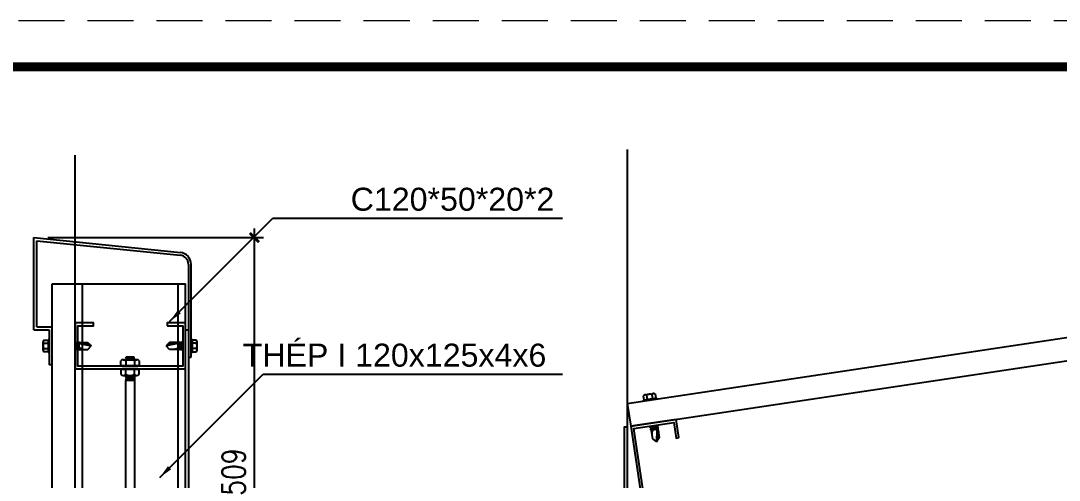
# Model space of a CAD drawing. Header units: inches. Extents: x 651127 to 1529722, y 768575 to 1021311.
# Drawn here: x 1194846 to 1206130, y 822984 to 827975 of the extents above; entities that cross this region are included whole.
import ezdxf

# ---------------------------------------------------------------- set-up
doc = ezdxf.new("R2010")
doc.units = ezdxf.units.IN
doc.header["$LTSCALE"] = 1000
doc.header["$MEASUREMENT"] = 0
doc.linetypes.add('CENTER2', pattern=[1.125, 0.75, -0.125, 0.125, -0.125])
doc.linetypes.add('HIDDEN', pattern=[0.375, 0.25, -0.125])
doc.layers.get('DEFPOINTS').update_dxf_attribs({"color": 8, "lineweight": 9})
for name, color, linetype in [('DWGshare.com_1', 7, 'Continuous'), ('DWGshare.com_10', 7, 'Continuous'), ('DWGshare.com_19', 136, 'Continuous'), ('DWGshare.com_25', 154, 'Continuous'), ('DWGshare.com_32', 253, 'Continuous'), ('DWGshare.com_34', 1, 'Continuous'), ('DWGshare.com_35', 9, 'Continuous'), ('DWGshare.com_36', 2, 'Continuous'), ('DWGshare.com_4', 8, 'CENTER2')]:
    doc.layers.add(name, color=color, linetype=linetype)
doc.styles.add('DWGshare.com_14', font='romans.shx', dxfattribs={"width": 0.8})
doc.styles.add('DWGshare.com_4', font='romans.shx', dxfattribs={"width": 0.8})
doc.styles.add('DWGshare.com_6', font='VHELVEN.TTF')
doc.dimstyles.new('DWGshare.com_12', dxfattribs={"dimscale": 100, "dimtxt": 2, "dimasz": 1.5, "dimexe": 1.5, "dimexo": 1.5, "dimgap": 1, "dimtad": 1, "dimdec": 0, "dimlfac": 0.2, "dimzin": 0, "dimdsep": 46, "dimtxsty": 'DWGshare.com_14', "dimblk": 'DWGshare.com_1', "dimcen": 3, "dimdle": 1.5, "dimclrd": 256, "dimclre": 256, "dimclrt": 7, "dimadec": 0, "dimazin": 0, "dimtfac": 1, "dimtdec": 0, "dimtix": 1, "dimtmove": 2, "dimatfit": 3, "dimfxl": 1, "dimtolj": 1, "dimtzin": 0, "dimarcsym": 0})
doc.dimstyles.new('DWGshare.com_7', dxfattribs={"dimscale": 100, "dimtxt": 2.5, "dimasz": 1, "dimexe": 1, "dimexo": 1.5, "dimgap": 1, "dimtad": 1, "dimdec": 0, "dimlfac": 0.1, "dimzin": 0, "dimdsep": 46, "dimtxsty": 'DWGshare.com_4', "dimblk": 'DWGshare.com_1', "dimcen": 1.5, "dimdle": 1, "dimclrd": 256, "dimclre": 256, "dimclrt": 7, "dimadec": 0, "dimazin": 0, "dimtfac": 1, "dimtdec": 0, "dimtix": 1, "dimtmove": 2, "dimatfit": 3, "dimfxl": 1, "dimtolj": 1, "dimtzin": 0, "dimarcsym": 0})

# ---------------------------------------------------------------- blocks, each defined once
blk = doc.blocks.new('DWGshare.com_1')
at = {"color": 0, "linetype": 'ByBlock', "const_width": 0.3}
blk.add_lwpolyline([(-0.5, -0.5), (0.5, 0.5)], dxfattribs=at)
blk = doc.blocks.new('*D956')
at = {"layer": 'DEFPOINTS', "color": 0, "ltscale": 100, "transparency": 16777216}
for p in [(1194989, 825619), (1197384, 825619), (1196637, 820524)]:
    blk.add_point(p, dxfattribs=at)
at = {"layer": 'DWGshare.com_19', "lineweight": -2, "ltscale": 100, "transparency": 16777216}
for p, q in [((1197384, 820424), (1197384, 825719)), ((1195139, 825619), (1197484, 825619)), ((1196787, 820524), (1197484, 820524))]:
    blk.add_line(p, q, dxfattribs=at)
at = {"layer": 'DWGshare.com_19', "lineweight": -2, "ltscale": 100, "transparency": 16777216, "xscale": 100, "yscale": 100, "zscale": 100}
for p, rotation in [((1197384, 825619), 90), ((1197384, 820524), 270)]:
    blk.add_blockref('DWGshare.com_1', p, dxfattribs=dict(at, rotation=rotation))
at = {"layer": 'DWGshare.com_19', "color": 7, "ltscale": 100, "transparency": 16777216, "insert": (1197159, 823072), "char_height": 250, "attachment_point": 5, "rotation": 90, "style": 'DWGshare.com_4'}
blk.add_mtext('\\A1;509', dxfattribs=at)

msp = doc.modelspace()

# ---------------------------------------------------------------- linework, layer by layer
at = {"layer": 'DEFPOINTS', "linetype": 'HIDDEN', "ltscale": 2}
msp.add_lwpolyline([(1180221.5, 768574.8), (1264321.5, 768574.8), (1264321.5, 827974.8), (1180221.5, 827974.8)], close=True, dxfattribs=at)
at = {"layer": 'DWGshare.com_1', "const_width": 100}
msp.add_lwpolyline([(1182221.5, 769074.8), (1263821.5, 769074.8), (1263821.5, 827474.8), (1182221.5, 827474.8)], close=True, dxfattribs=at)
at = {"layer": 'DWGshare.com_25', "ltscale": 100}
for p, q in [((1201436.6, 823817.4), (1209570.4, 825037.5)), ((1201473.7, 823570.2), (1209570.4, 824784.7)), ((1201436.6, 823817.4), (1201473.7, 823570.2))]:
    msp.add_line(p, q, dxfattribs=at)
at = {"layer": 'DWGshare.com_32', "ltscale": 0.9}
for p, q in [((1194988.6, 824618.9), (1194988.6, 825618.9)), ((1194988.6, 825618.9), (1196579.6, 825458.4)), ((1195018.6, 825585.7), (1196576.6, 825428.6)), ((1195018.6, 824648.9), (1195018.6, 825585.7)), ((1196666.6, 825329.1), (1196666.6, 822999.9)), ((1196696.6, 824322.1), (1196696.6, 825329.1)), ((1195186.6, 815994.8), (1195186.6, 825118.9)), ((1195186.6, 825118.9), (1195436.6, 825118.9)), ((1195436.6, 815994.8), (1195436.6, 825118.9)), ((1195183, 824648.9), (1195183, 824236.5)), ((1195153, 824618.9), (1195153, 824236.5)), ((1196666.6, 824322.1), (1196696.6, 824322.1)), ((1195183, 824236.5), (1195153, 824236.5))]:
    msp.add_line(p, q, dxfattribs=at)
at = {"layer": 'DWGshare.com_32', "ltscale": 100}
for p, q in [((1195436.6, 825118.9), (1196636.6, 825118.9)), ((1195516.6, 816118.9), (1195516.6, 825118.9)), ((1196556.6, 816118.9), (1196556.6, 825118.9)), ((1196636.6, 816118.9), (1196636.6, 825118.9)), ((1195018.6, 824648.9), (1195183, 824648.9)), ((1194988.6, 824618.9), (1195153, 824618.9))]:
    msp.add_line(p, q, dxfattribs=at)
at = {"layer": 'DWGshare.com_32', "ltscale": 0.9}
for points in [[(1196436.6, 824662.7), (1196606.6, 824662.7), (1196606.6, 824222.7), (1195466.6, 824222.7), (1195466.6, 824662.7), (1195636.6, 824662.7), (1195636.6, 824692.7), (1195436.6, 824692.7), (1195436.6, 824192.7), (1196636.6, 824192.7), (1196636.6, 824692.7), (1196436.6, 824692.7)], [(1202131.3, 822354.3), (1202156.5, 822186.1), (1201721.4, 822120.9), (1201507.8, 823544.9), (1201942.9, 823610.2), (1201968.1, 823442.1), (1201997.8, 823446.5), (1201968.1, 823644.3), (1201473.7, 823570.2), (1201696.2, 822086.7), (1202190.7, 822160.9), (1202161, 822358.7)]]:
    msp.add_lwpolyline(points, close=True, dxfattribs=at)
msp.add_lwpolyline([(1201436.6, 823564.6), (1201436.6, 820564.6), (1196636.6, 820564.6), (1196636.6, 824619.1), (1196666.6, 824619.1), (1196666.6, 820594.6), (1201406.6, 820594.6), (1201406.6, 823564.6), (1201436.6, 823564.6)], dxfattribs=at)
for radius in [130, 100]:
    msp.add_arc((1196566.6, 825329.1), radius, 0, 84.24119, dxfattribs=at)
at = {"layer": 'DWGshare.com_34', "ltscale": 100}
msp.add_line((1195436.6, 816118.9), (1195436.6, 825118.9), dxfattribs=at)
at = {"layer": 'DWGshare.com_35'}
for p, q in [((1195088.6, 824396.4), (1195088.6, 824489)), ((1195095.6, 824505.7), (1195142.8, 824505.7)), ((1195095.6, 824472.3), (1195142.8, 824472.3)), ((1195142.8, 824513.2), (1195142.8, 824372.2)), ((1195142.8, 824513.2), (1195150.3, 824513.2)), ((1195150.3, 824513.2), (1195150.3, 824372.2)), ((1195150.3, 824496.7), (1195153, 824496.7)), ((1195153, 824496.7), (1195153, 824388.7)), ((1195437.8, 824487.7), (1195434.4, 824484.3)), ((1195434.4, 824462.5), (1195446.6, 824404.9)), ((1195437.8, 824487.7), (1195453.9, 824397.7)), ((1195437.8, 824487.7), (1195445, 824480.5)), ((1195445, 824480.5), (1195461.1, 824404.9)), ((1195445, 824480.5), (1195453.1, 824480.5)), ((1195460.3, 824487.7), (1195453.1, 824480.5)), ((1195453.1, 824480.5), (1195469.1, 824404.9)), ((1195460.3, 824487.7), (1195476.4, 824397.7)), ((1195460.3, 824487.7), (1195467.5, 824480.5)), ((1195467.5, 824480.5), (1195483.6, 824404.9)), ((1195467.5, 824480.5), (1195478.3, 824480.5)), ((1195482.6, 824484.8), (1195478.3, 824480.5)), ((1195485.5, 824468.3), (1195478.3, 824480.5)), ((1195482.6, 824484.8), (1195485.5, 824468.3)), ((1195482.6, 824484.8), (1195486.8, 824480.5)), ((1195485.5, 824468.3), (1195486.8, 824480.5)), ((1195485.5, 824468.3), (1195612.2, 824442.7)), ((1195485.5, 824468.3), (1195574.4, 824468.3)), ((1195486.8, 824480.5), (1195574.4, 824480.5)), ((1195574.4, 824480.5), (1195612.2, 824442.7)), ((1195574.4, 824480.5), (1195574.4, 824468.3)), ((1195574.4, 824468.3), (1195612.2, 824442.7)), ((1195574.4, 824404.9), (1195612.2, 824442.7)), ((1196462.9, 824480.5), (1196425.2, 824442.7)), ((1196462.9, 824468.3), (1196425.2, 824442.7)), ((1196551.9, 824468.3), (1196425.2, 824442.7)), ((1196462.9, 824404.9), (1196425.2, 824442.7)), ((1196462.9, 824480.5), (1196462.9, 824468.3)), ((1196550.5, 824480.5), (1196462.9, 824480.5)), ((1196551.9, 824468.3), (1196462.9, 824468.3)), ((1196554.8, 824484.8), (1196550.5, 824480.5)), ((1196551.9, 824468.3), (1196550.5, 824480.5)), ((1196554.8, 824484.8), (1196551.9, 824468.3)), ((1196551.9, 824468.3), (1196559.1, 824480.5)), ((1196569.8, 824480.5), (1196553.8, 824404.9)), ((1196554.8, 824484.8), (1196559.1, 824480.5)), ((1196569.8, 824480.5), (1196559.1, 824480.5)), ((1196577.1, 824487.7), (1196561, 824397.7)), ((1196584.3, 824480.5), (1196568.2, 824404.9)), ((1196577.1, 824487.7), (1196569.8, 824480.5)), ((1196592.3, 824480.5), (1196576.3, 824404.9)), ((1196577.1, 824487.7), (1196584.3, 824480.5)), ((1196599.6, 824487.7), (1196583.5, 824397.7)), ((1196592.3, 824480.5), (1196584.3, 824480.5)), ((1196603, 824462.5), (1196590.7, 824404.9)), ((1196599.6, 824487.7), (1196592.3, 824480.5)), ((1196599.6, 824487.7), (1196603, 824484.3)), ((1196699.2, 824496.7), (1196696.6, 824496.7)), ((1196696.6, 824496.7), (1196696.6, 824388.7)), ((1196706.7, 824513.2), (1196699.2, 824513.2)), ((1196699.2, 824513.2), (1196699.2, 824372.2)), ((1196706.7, 824513.2), (1196706.7, 824372.2)), ((1196754, 824505.7), (1196706.7, 824505.7)), ((1196754, 824472.3), (1196706.7, 824472.3)), ((1196761, 824396.4), (1196761, 824489)), ((1195095.6, 824413.1), (1195142.8, 824413.1)), ((1195142.8, 824379.7), (1195095.6, 824379.7)), ((1195150.3, 824372.2), (1195142.8, 824372.2)), ((1195150.3, 824388.7), (1195153, 824388.7)), ((1195434.4, 824400.8), (1195438.6, 824404.9)), ((1195438.6, 824404.9), (1195446.6, 824404.9)), ((1195453.9, 824397.7), (1195446.6, 824404.9)), ((1195453.9, 824397.7), (1195461.1, 824404.9)), ((1195461.1, 824404.9), (1195469.1, 824404.9)), ((1195476.4, 824397.7), (1195469.1, 824404.9)), ((1195476.4, 824397.7), (1195483.6, 824404.9)), ((1195483.6, 824404.9), (1195574.4, 824404.9)), ((1196553.8, 824404.9), (1196462.9, 824404.9)), ((1196561, 824397.7), (1196553.8, 824404.9)), ((1196561, 824397.7), (1196568.2, 824404.9)), ((1196576.3, 824404.9), (1196568.2, 824404.9)), ((1196583.5, 824397.7), (1196576.3, 824404.9)), ((1196583.5, 824397.7), (1196590.7, 824404.9)), ((1196598.8, 824404.9), (1196590.7, 824404.9)), ((1196603, 824400.8), (1196598.8, 824404.9)), ((1196699.2, 824388.7), (1196696.6, 824388.7)), ((1196699.2, 824372.2), (1196706.7, 824372.2)), ((1196754, 824413.1), (1196706.7, 824413.1)), ((1196706.7, 824379.7), (1196754, 824379.7)), ((1201752, 823874.9), (1201612.6, 823854)), ((1201620, 823855.1), (1201613, 823901.9)), ((1201753.2, 823867.5), (1201613.7, 823846.6)), ((1201628.5, 823911.3), (1201720, 823925)), ((1201737.3, 823862.5), (1201630.4, 823846.5)), ((1201646.1, 823906.8), (1201653.1, 823860.1)), ((1201704.6, 823915.6), (1201711.6, 823868.9)), ((1201736.9, 823865.1), (1201737.3, 823862.5)), ((1201737.6, 823920.6), (1201744.6, 823873.8)), ((1201752, 823874.9), (1201753.2, 823867.5)), ((1201613.7, 823846.6), (1201612.6, 823854)), ((1201630, 823849.1), (1201630.4, 823846.5)), ((1201770.6, 823579.4), (1201684, 823550.2)), ((1201684, 823550.2), (1201690, 823558.4)), ((1201684, 823550.2), (1201692.2, 823544.2)), ((1201684.1, 823569.9), (1201688.8, 823566.4)), ((1201773.9, 823557.2), (1201687.3, 823528)), ((1201687.3, 823528), (1201693.4, 823536.2)), ((1201687.3, 823528), (1201695.5, 823521.9)), ((1201688.8, 823566.4), (1201690, 823558.4)), ((1201745.2, 823579.1), (1201690, 823558.4)), ((1201764.5, 823571.2), (1201692.2, 823544.2)), ((1201692.2, 823544.2), (1201693.4, 823536.2)), ((1201765.7, 823563.3), (1201693.4, 823536.2)), ((1201767.9, 823549), (1201695.5, 823521.9)), ((1201695.5, 823521.9), (1201709, 823432.1)), ((1201758.5, 823529.4), (1201752, 823400.3)), ((1201758.5, 823529.4), (1201769.5, 823538.4)), ((1201774.3, 823534.8), (1201758.5, 823529.4)), ((1201758.5, 823529.4), (1201770.7, 823529.9)), ((1201758.5, 823529.4), (1201771.7, 823441.5)), ((1201770.6, 823579.4), (1201764.5, 823571.2)), ((1201764.5, 823571.2), (1201765.7, 823563.3)), ((1201773.9, 823557.2), (1201765.7, 823563.3)), ((1201770.6, 823579.4), (1201766.7, 823582.3)), ((1201773.9, 823557.2), (1201767.9, 823549)), ((1201767.9, 823549), (1201769.5, 823538.4)), ((1201774.3, 823534.8), (1201769.5, 823538.4)), ((1201774.3, 823534.8), (1201770.7, 823529.9)), ((1201770.7, 823529.9), (1201783.7, 823443.3)), ((1201709, 823432.1), (1201752, 823400.3)), ((1201783.7, 823443.3), (1201752, 823400.3)), ((1201771.7, 823441.5), (1201752, 823400.3)), ((1201783.7, 823443.3), (1201771.7, 823441.5))]:
    msp.add_line(p, q, dxfattribs=at)
for centre, radius, start, end in [((1195112, 824489), 23.4, 134.51051, 225.48949), ((1195154.4, 824442.7), 65.8, 153.32156, 206.67844), ((1196737.5, 824489), 23.4, 314.51051, 45.48949), ((1196695.1, 824442.7), 65.8, 333.32156, 26.67844), ((1195088.6, 824413.1), 2.7034e-12, 34.3461, 28.21321), ((1195112, 824396.4), 23.4, 134.51051, 225.48949), ((1196737.5, 824396.4), 23.4, 314.51051, 45.48949), ((1196761, 824413.1), 2.7034e-12, 151.78679, 145.6539), ((1201632, 823888.1), 23.4, 53.04127, 144.02026), ((1201645, 823913.8), 2.7034e-12, 312.87686, 306.74398), ((1201684, 823853), 65.8, 71.85233, 125.20921), ((1201723.5, 823901.8), 23.4, 53.04127, 144.02026)]:
    msp.add_arc(centre, radius, start, end, dxfattribs=at)
for points in [[(1195485.5, 824468.3), (1195482.1, 824464.3), (1195470, 824450), (1195483.8, 824416.2), (1195511.3, 824406.7), (1195526.4, 824405.4), (1195532.3, 824404.9)], [(1196551.9, 824468.3), (1196555.3, 824464.3), (1196567.4, 824450), (1196553.6, 824416.2), (1196526.1, 824406.7), (1196511, 824405.4), (1196505, 824404.9)], [(1201758.5, 823529.4), (1201754.1, 823532.2), (1201738, 823542), (1201706.7, 823523.4), (1201701.4, 823494.8), (1201702.4, 823479.7), (1201702.7, 823473.7)]]:
    msp.add_open_spline(points, degree=3, knots=[0, 0, 0, 0, 15.2316241, 54.6754093, 82.1600205, 100.1389207, 100.1389207, 100.1389207, 100.1389207], dxfattribs=at)
at = {"layer": 'DWGshare.com_36'}
for p, q in [((1195983, 824304.6), (1195989.2, 824310.9)), ((1195986.1, 824314), (1195990.7, 824322.2)), ((1195986.1, 824314), (1195989.2, 824310.9)), ((1195989.2, 824310.9), (1196076.7, 824300.9)), ((1196076.7, 824322.2), (1195990.7, 824322.2)), ((1196033, 824318.4), (1196076.7, 824313.4)), ((1196076.7, 824313.4), (1196076.7, 824322.2)), ((1196083, 824307.1), (1196076.7, 824313.4)), ((1195933, 824226.9), (1195933, 824282.4)), ((1196133, 824226.9), (1195933, 824226.9)), ((1195959.5, 824293.5), (1196106.4, 824293.5)), ((1195983, 824304.6), (1195989.2, 824298.4)), ((1195984.4, 824293.5), (1195989.2, 824298.4)), ((1195986, 824282.4), (1195986, 824226.9)), ((1195989.2, 824298.4), (1196031.6, 824293.5)), ((1196083, 824307.1), (1196076.7, 824300.9)), ((1196083, 824294.6), (1196076.7, 824300.9)), ((1196079.9, 824282.4), (1196079.9, 824226.9)), ((1196083, 824294.6), (1196081.9, 824293.5)), ((1196133, 824282.4), (1196133, 824226.9)), ((1196133, 824188.5), (1195933, 824188.5)), ((1195933, 824188.5), (1195933, 824133)), ((1195959.5, 824121.9), (1196106.4, 824121.9)), ((1195983, 824116.3), (1195988.5, 824121.9)), ((1195983, 824116.3), (1195989.2, 824110)), ((1195983, 824103.8), (1195989.2, 824110)), ((1195983, 824103.8), (1195989.2, 824097.5)), ((1195983, 824091.3), (1195989.2, 824097.5)), ((1195983, 824091.3), (1195989.2, 824085)), ((1195983, 824078.8), (1195989.2, 824085)), ((1195986, 824133), (1195986, 824188.5)), ((1195989.2, 824110), (1196076.7, 824100.1)), ((1195989.2, 824097.5), (1196076.7, 824087.6)), ((1195989.2, 824085), (1196076.7, 824075.1)), ((1195995.1, 824121.9), (1196076.7, 824112.6)), ((1196083, 824118.8), (1196076.7, 824112.6)), ((1196083, 824106.3), (1196076.7, 824112.6)), ((1196083, 824106.3), (1196076.7, 824100.1)), ((1196083, 824093.8), (1196076.7, 824100.1)), ((1196083, 824093.8), (1196076.7, 824087.6)), ((1196083, 824081.3), (1196076.7, 824087.6)), ((1196079.9, 824133), (1196079.9, 824188.5)), ((1196083, 824118.8), (1196079.9, 824121.9)), ((1196086.6, 816773.8), (1196086.6, 824121.9)), ((1196133, 824133), (1196133, 824188.5)), ((1195983, 824078.8), (1195989.2, 824072.5)), ((1195983, 824066.3), (1195989.2, 824072.5)), ((1195986.6, 816776.4), (1195986.6, 824066.3)), ((1195989.2, 824072.5), (1196051.8, 824066.3)), ((1196083, 824081.3), (1196076.7, 824075.1)), ((1196083, 824068.8), (1196076.7, 824075.1))]:
    msp.add_line(p, q, dxfattribs=at)
at = {"layer": 'DWGshare.com_36', "color": 9}
for p, q in [((1195987.6, 824316.7), (1196083, 824307.1)), ((1195947.2, 824226.9), (1195947.2, 824222.7)), ((1196118.7, 824222.7), (1195947.2, 824222.7)), ((1195983, 824304.6), (1196083, 824294.6)), ((1196118.7, 824226.9), (1196118.7, 824222.7)), ((1195947.2, 824188.5), (1195947.2, 824192.7)), ((1196118.7, 824192.7), (1195947.2, 824192.7)), ((1195983, 824116.3), (1196083, 824106.3)), ((1195983, 824103.8), (1196083, 824093.8)), ((1195983, 824091.3), (1196083, 824081.3)), ((1196052.3, 824121.9), (1196083, 824118.8)), ((1196118.7, 824188.5), (1196118.7, 824192.7)), ((1195983, 824078.8), (1196083, 824068.8)), ((1196051.8, 824066.3), (1195983, 824066.3))]:
    msp.add_line(p, q, dxfattribs=at)
at = {"layer": 'DWGshare.com_36'}
for centre, radius, start, end in [((1195959.5, 824256.3), 37.2, 44.51051, 135.48949), ((1196033, 824189), 104.5, 63.32156, 116.67844), ((1195986, 824293.5), 4.2911e-12, 304.3461, 298.21321), ((1196106.4, 824256.3), 37.2, 44.51051, 135.48949), ((1195959.5, 824159.1), 37.2, 224.51051, 315.48949), ((1196033, 824226.4), 104.5, 243.32156, 296.67844), ((1195986, 824121.9), 4.2911e-12, 61.78679, 55.6539), ((1196106.4, 824159.1), 37.2, 224.51051, 315.48949)]:
    msp.add_arc(centre, radius, start, end, dxfattribs=at)
at = {"layer": 'DWGshare.com_4', "ltscale": 1000}
for p, q in [((1201436.6, 826576.2), (1201436.6, 810339.3)), ((1201436.6, 826576.2), (1201436.6, 810339.3)), ((1195436.6, 811428.6), (1195436.6, 826513.9))]:
    msp.add_line(p, q, dxfattribs=at)

# ---------------------------------------------------------------- texts
at = {"layer": 'DWGshare.com_10', "style": 'DWGshare.com_6'}
for s, p in [('C120*50*20*2', (1198430.7, 825911.2)), ('THEÙP I 120x125x4x6', (1197256.6, 824217.6))]:
    msp.add_text(s, height=250, dxfattribs=at).set_placement(p)

# ---------------------------------------------------------------- dimensions: what is measured, and where the dimension line sits
at = {"layer": 'DWGshare.com_19', "ltscale": 100}
dim = msp.add_linear_dim(base=(1197383.9, 825618.9), p1=(1196636.6, 820524.5), p2=(1194988.6, 825618.9), angle=90, dimstyle='DWGshare.com_7', dxfattribs=at)
dim.commit()
dim.dimension.update_dxf_attribs({"geometry": '*D956', "text_midpoint": (1197158.9, 823071.7)})

# ---------------------------------------------------------------- leaders
at = {"layer": 'DWGshare.com_19'}
for points in [[(1196462.5, 824707.2), (1197584.6, 825831.3), (1200732.5, 825831.3)], [(1196356.5, 823013.6), (1197478.6, 824137.7), (1200732.5, 824137.7)]]:
    msp.add_leader(points, dimstyle='DWGshare.com_12', override={"dimtad": 0}, dxfattribs=at)

doc.saveas('drawing.dxf')
